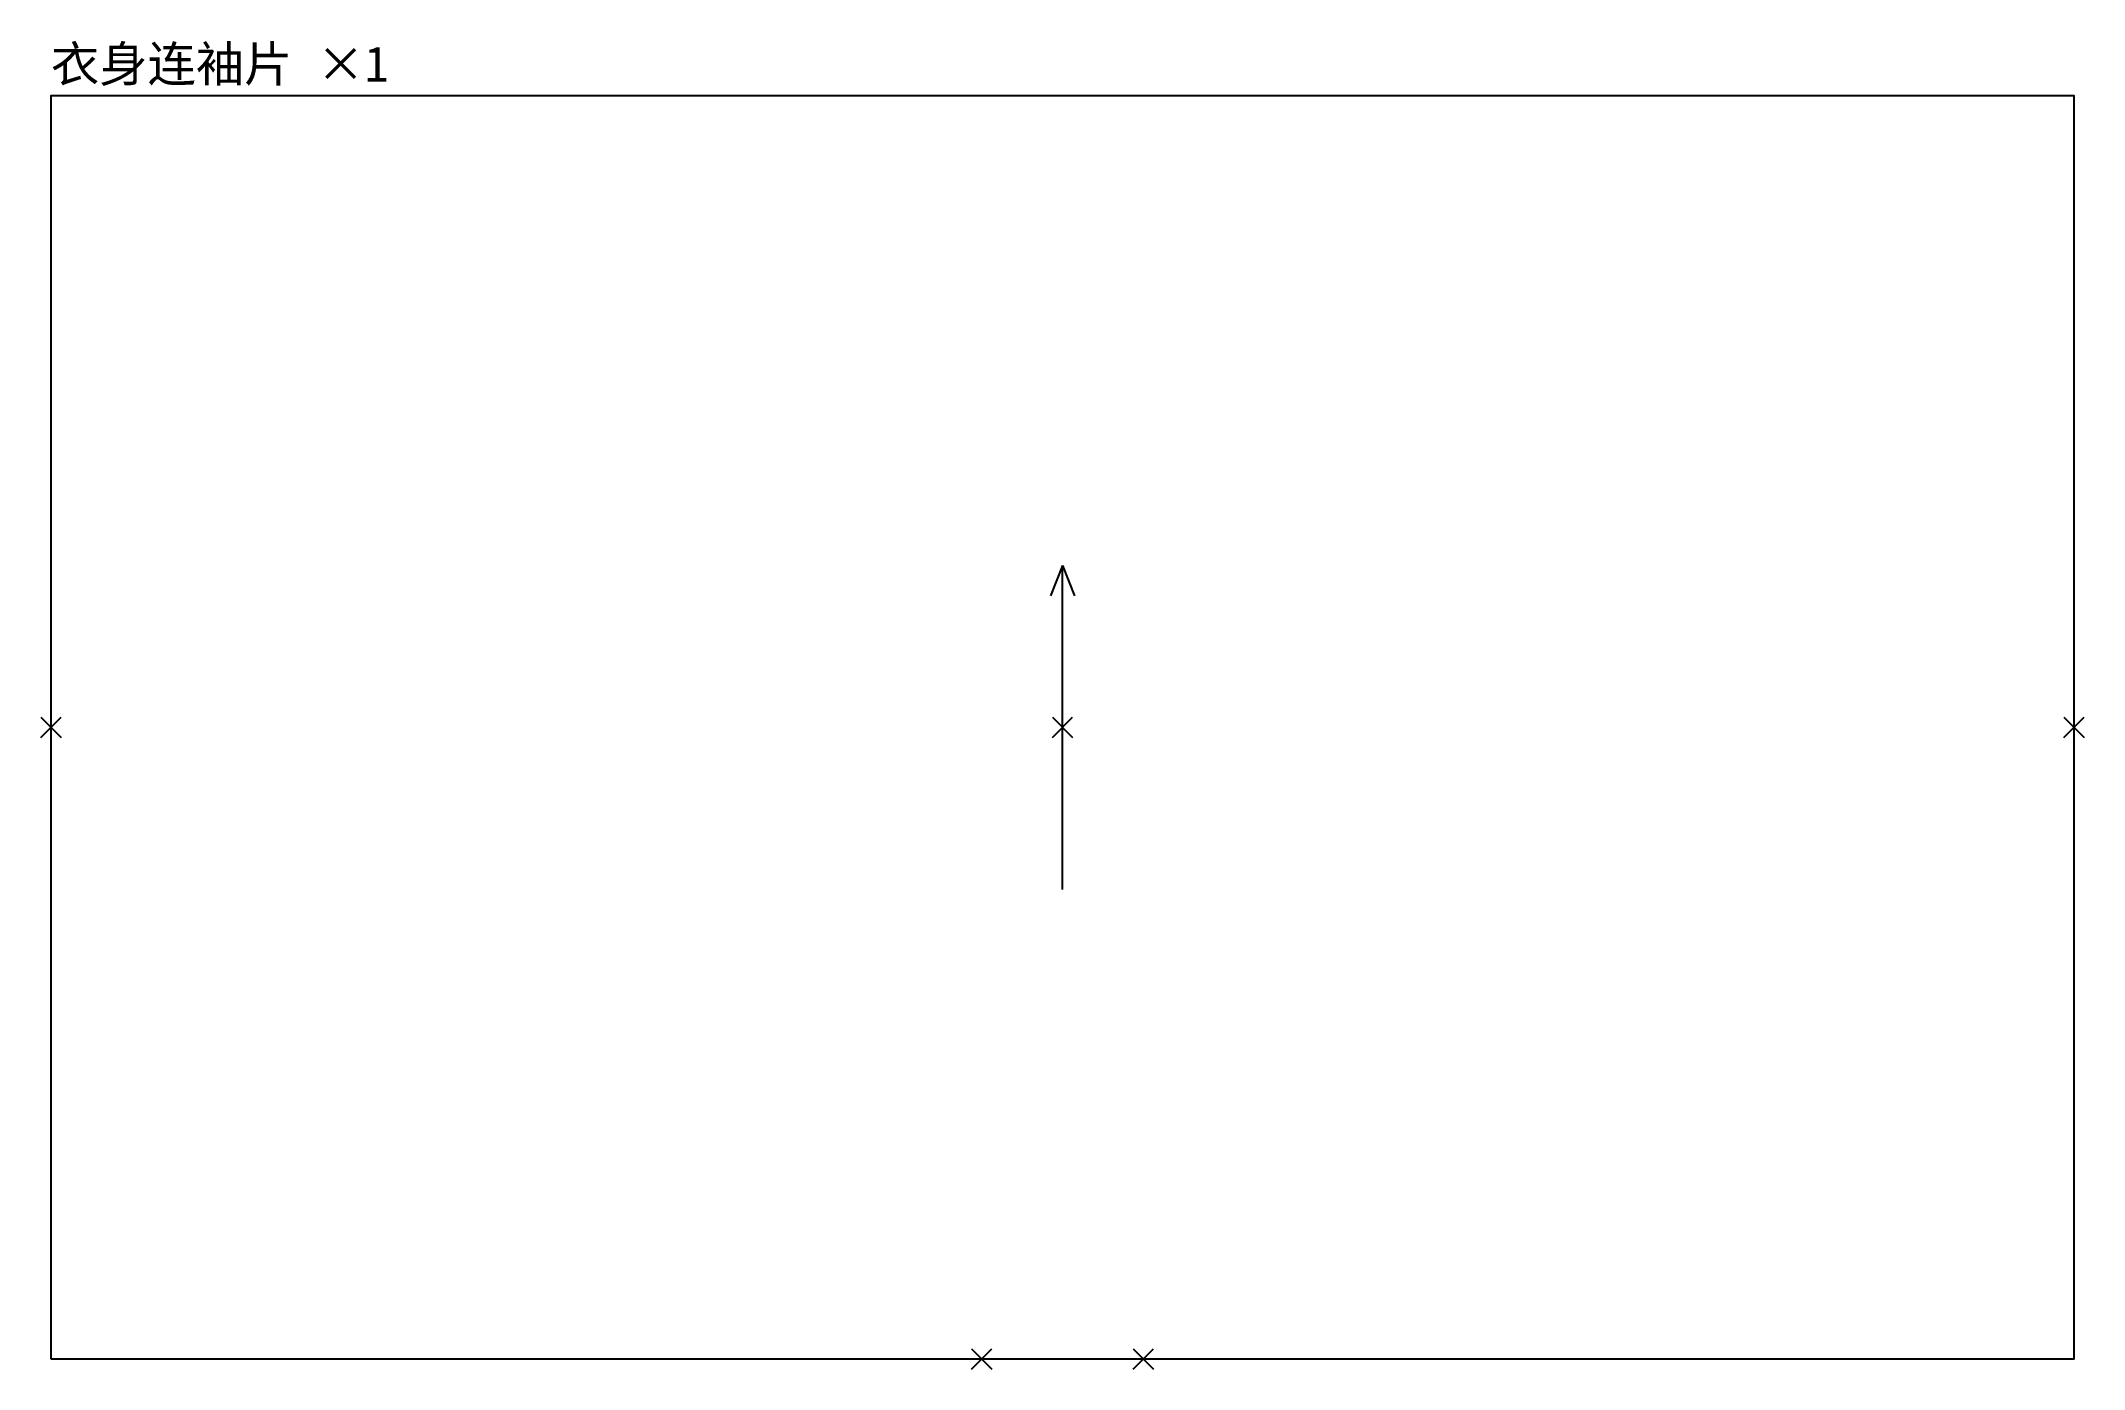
# Model space of a CAD drawing. Header units: millimetres. Extents: x 40 to 2210, y -135 to 4669.
# Drawn here: x 190 to 2210, y 3357 to 4669 of the extents above.
import ezdxf

# ---------------------------------------------------------------- set-up
doc = ezdxf.new("R2010")
doc.units = ezdxf.units.MM
for name, color, linetype in [('CUT_轮廓', 7, 'Continuous'), ('GRAIN_布纹', 8, 'Continuous'), ('NOTCH_刀口', 1, 'Continuous'), ('TEXT_文字', 3, 'Continuous')]:
    doc.layers.add(name, color=color, linetype=linetype)
doc.styles.add('CN', font='simsun.ttc')

msp = doc.modelspace()

# ---------------------------------------------------------------- linework, layer by layer
at = {"layer": 'CUT_轮廓'}
msp.add_lwpolyline([(200, 3367), (2200, 3367), (2200, 4615), (200, 4615)], close=True, dxfattribs=at)
at = {"layer": 'GRAIN_布纹'}
for p, q in [((1200, 4151), (1188, 4121)), ((1200, 3831), (1200, 4151)), ((1200, 4151), (1212, 4121))]:
    msp.add_line(p, q, dxfattribs=at)
at = {"layer": 'NOTCH_刀口'}
for p, q in [((190, 3981), (210, 4001)), ((190, 4001), (210, 3981)), ((1190, 3981), (1210, 4001)), ((1190, 4001), (1210, 3981)), ((2190, 3981), (2210, 4001)), ((2190, 4001), (2210, 3981)), ((1110, 3357), (1130, 3377)), ((1110, 3377), (1130, 3357)), ((1270, 3357), (1290, 3377)), ((1270, 3377), (1290, 3357))]:
    msp.add_line(p, q, dxfattribs=at)

# ---------------------------------------------------------------- texts
at = {"layer": 'TEXT_文字', "style": 'CN'}
msp.add_text('衣身连袖片 ×1', height=35, dxfattribs=at).set_placement((200, 4629))

doc.saveas('drawing.dxf')
